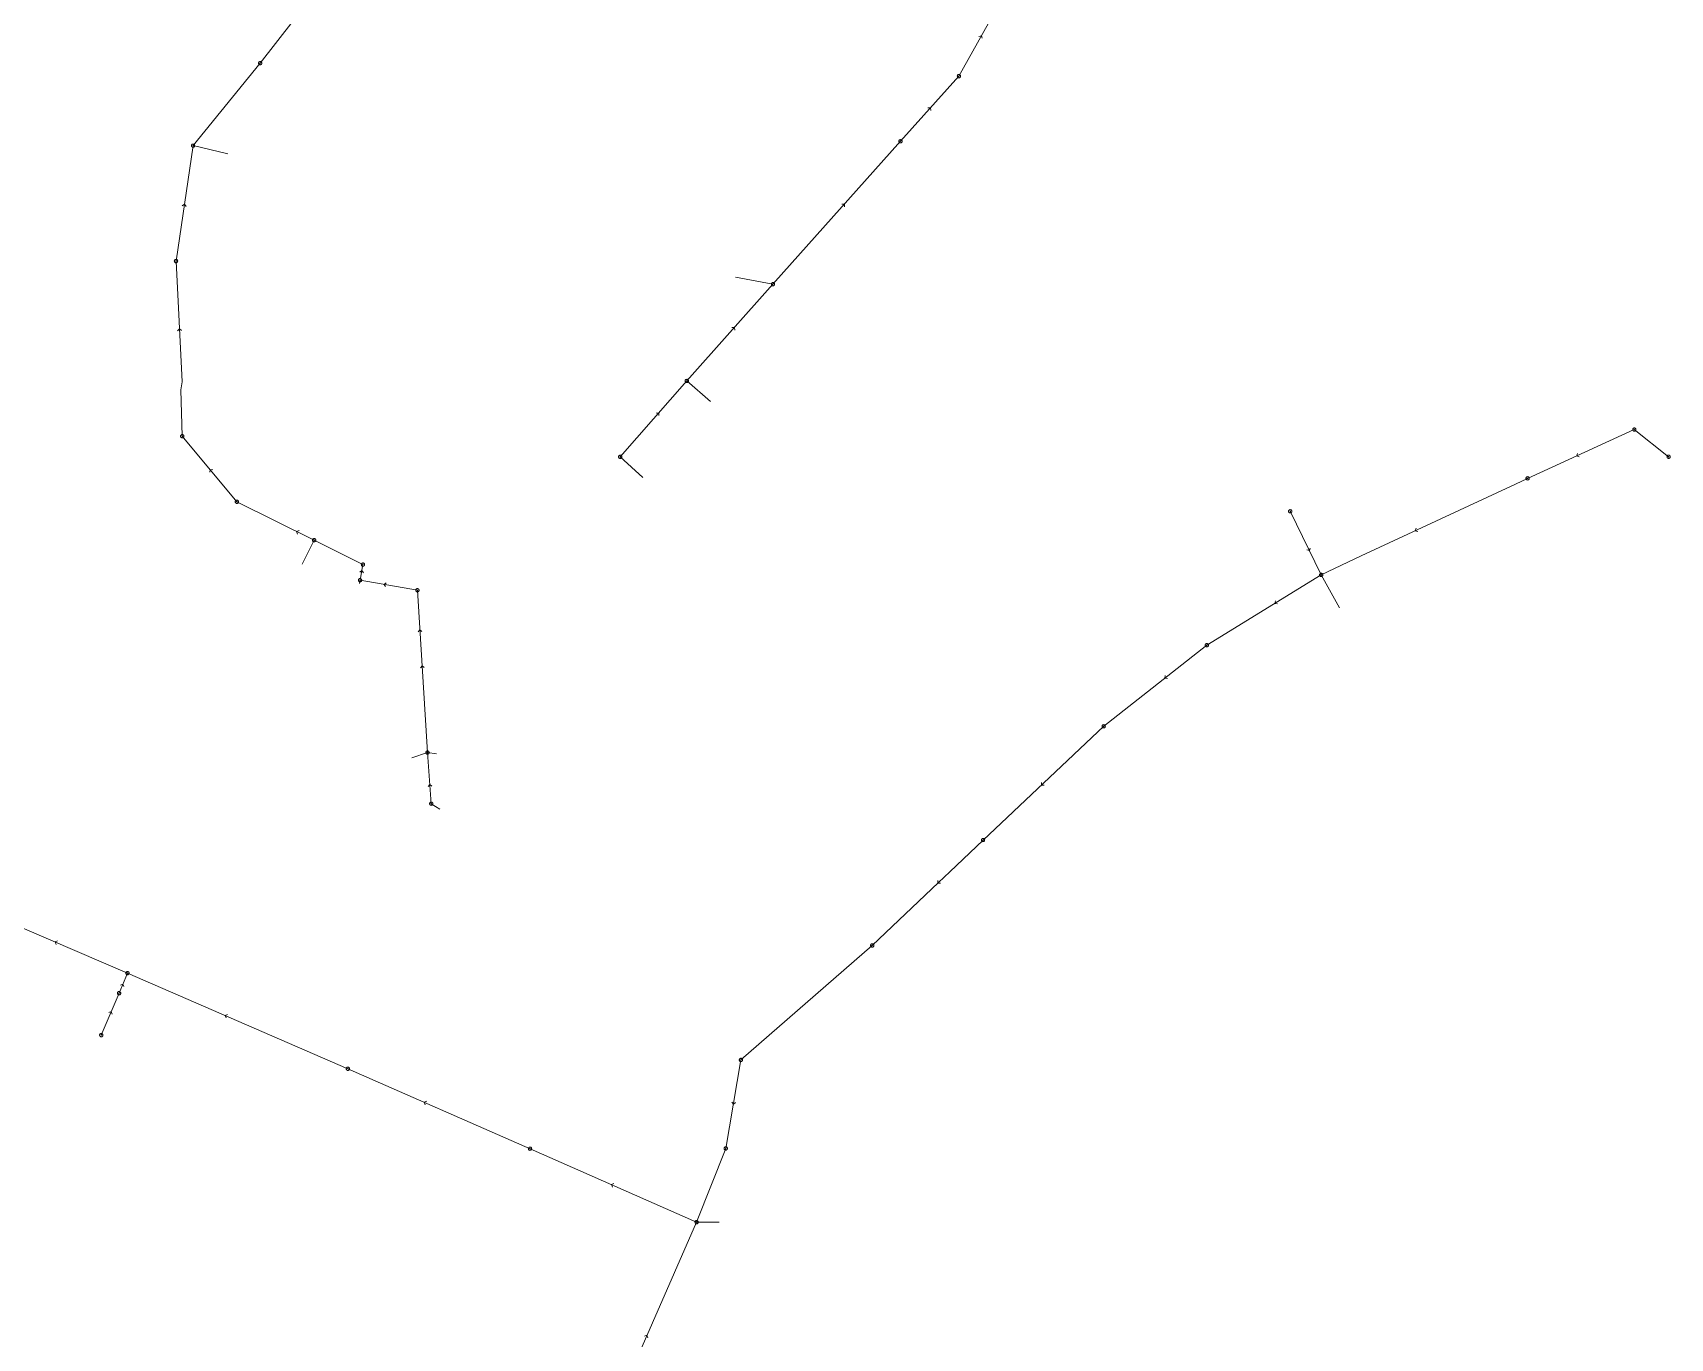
# Model space of a CAD drawing. Header units: metres. Extents: x 25504150 to 25508618, y 6694193 to 6702753.
# Drawn here: x 25505818.5 to 25506277.1, y 6695691.1 to 6696056.6 of the extents above; entities that cross this region are included whole.
import ezdxf

# ---------------------------------------------------------------- set-up
doc = ezdxf.new("R2010")
doc.units = ezdxf.units.M
for name, pattern in [('Sewer_node', [0]), ('Viemariputket', [0]), ('Viemarivarusteet', [0])]:
    doc.linetypes.add(name, pattern=pattern)
for name, color, linetype, lineweight in [('Sewer_node', 7, 'Sewer_node', 0), ('Viemariputket', 7, 'Viemariputket', 0), ('Viemarivarusteet', 7, 'Viemarivarusteet', 0)]:
    doc.layers.add(name, color=color, linetype=linetype, lineweight=lineweight)

msp = doc.modelspace()

# ---------------------------------------------------------------- linework, layer by layer
at = {"layer": 'Sewer_node', "color": 46, "linetype": 'Continuous', "true_color": 0x7f5f00, "flags": 128}
for points in [[(25506084.41, 6696055.05), (25506084.18, 6696055.77), (25506083.47, 6696055.55)], [(25506069.99, 6696034.85), (25506069.92, 6696035.6), (25506069.19, 6696035.55)], [(25505861.45, 6696007.98), (25505860.99, 6696008.57), (25505860.4, 6696008.12)], [(25506045.87, 6696007.89), (25506045.81, 6696008.63), (25506045.07, 6696008.58)], [(25505860.16, 6695973.21), (25505859.59, 6695973.7), (25505859.1, 6695973.14)], [(25506015.08, 6695973.36), (25506015.02, 6695974.11), (25506014.28, 6695974.05)], [(25505993.88, 6695949.4), (25505993.81, 6695950.15), (25505993.07, 6695950.09)], [(25506251.12, 6695938.84), (25506250.86, 6695938.13), (25506251.56, 6695937.87)], [(25505868.93, 6695934.25), (25505868.19, 6695934.29), (25505868.13, 6695933.55)], [(25506205.92, 6695917.9), (25506205.67, 6695917.19), (25506206.36, 6695916.94)], [(25505893.12, 6695917.21), (25505892.41, 6695916.96), (25505892.65, 6695916.26)], [(25506175.3, 6695911.84), (25506176.01, 6695911.6), (25506176.25, 6695912.3)], [(25505911.11, 6695905.41), (25505910.68, 6695906.02), (25505910.07, 6695905.59)], [(25505917.51, 6695902.6), (25505916.9, 6695902.15), (25505917.34, 6695901.55)], [(25506166.52, 6695897.58), (25506166.36, 6695896.85), (25506167.08, 6695896.68)], [(25505927.5, 6695888.95), (25505926.93, 6695889.43), (25505926.44, 6695888.87)], [(25505928.13, 6695878.87), (25505927.55, 6695879.35), (25505927.07, 6695878.79)], [(25506135.62, 6695876.65), (25506135.54, 6695875.9), (25506136.28, 6695875.82)], [(25505930.31, 6695845.7), (25505929.73, 6695846.17), (25505929.25, 6695845.61)], [(25506100.98, 6695846.73), (25506100.96, 6695845.98), (25506101.71, 6695845.96)], [(25506072, 6695819.29), (25506071.99, 6695818.54), (25506072.73, 6695818.52)], [(25505825.46, 6695802.33), (25505824.77, 6695802.04), (25505825.06, 6695801.35)], [(25505844.07, 6695789.58), (25505843.77, 6695790.27), (25505843.09, 6695789.99)], [(25505840.8, 6695781.85), (25505840.51, 6695782.54), (25505839.82, 6695782.26)], [(25505873.1, 6695781.73), (25505872.41, 6695781.44), (25505872.69, 6695780.76)], [(25505928.84, 6695757.44), (25505928.15, 6695757.15), (25505928.43, 6695756.46)], [(25506014.26, 6695757.23), (25506014.71, 6695756.63), (25506015.31, 6695757.05)], [(25505981.24, 6695734.4), (25505980.55, 6695734.11), (25505980.83, 6695733.42)], [(25505990.8, 6695691.22), (25505990.51, 6695691.91), (25505989.83, 6695691.64)]]:
    msp.add_lwpolyline(points, dxfattribs=at)
for points, elevation in [([(25505882.66, 6696048.09), (25505882.65, 6696048.16), (25505882.64, 6696048.23), (25505882.61, 6696048.3), (25505882.57, 6696048.36), (25505882.53, 6696048.42), (25505882.47, 6696048.46), (25505882.41, 6696048.5), (25505882.34, 6696048.53), (25505882.27, 6696048.54), (25505882.2, 6696048.55), (25505882.13, 6696048.54), (25505882.06, 6696048.53), (25505881.99, 6696048.5), (25505881.93, 6696048.46), (25505881.87, 6696048.42), (25505881.83, 6696048.36), (25505881.79, 6696048.3), (25505881.76, 6696048.23), (25505881.75, 6696048.16), (25505881.74, 6696048.09), (25505881.75, 6696048.02), (25505881.76, 6696047.95), (25505881.79, 6696047.88), (25505881.83, 6696047.82), (25505881.87, 6696047.76), (25505881.93, 6696047.72), (25505881.99, 6696047.68), (25505882.06, 6696047.65), (25505882.13, 6696047.64), (25505882.2, 6696047.63), (25505882.27, 6696047.64), (25505882.34, 6696047.65), (25505882.41, 6696047.68), (25505882.47, 6696047.72), (25505882.53, 6696047.76), (25505882.57, 6696047.82), (25505882.61, 6696047.88), (25505882.64, 6696047.95), (25505882.65, 6696048.02)], 51.79), ([(25506078.34, 6696044.47), (25506078.33, 6696044.54), (25506078.32, 6696044.61), (25506078.29, 6696044.68), (25506078.25, 6696044.74), (25506078.21, 6696044.8), (25506078.15, 6696044.84), (25506078.09, 6696044.88), (25506078.02, 6696044.91), (25506077.95, 6696044.92), (25506077.88, 6696044.93), (25506077.81, 6696044.92), (25506077.74, 6696044.91), (25506077.67, 6696044.88), (25506077.61, 6696044.84), (25506077.55, 6696044.8), (25506077.51, 6696044.74), (25506077.47, 6696044.68), (25506077.44, 6696044.61), (25506077.43, 6696044.54), (25506077.42, 6696044.47), (25506077.43, 6696044.4), (25506077.44, 6696044.33), (25506077.47, 6696044.26), (25506077.51, 6696044.2), (25506077.55, 6696044.14), (25506077.61, 6696044.1), (25506077.67, 6696044.06), (25506077.74, 6696044.03), (25506077.81, 6696044.02), (25506077.88, 6696044.01), (25506077.95, 6696044.02), (25506078.02, 6696044.03), (25506078.09, 6696044.06), (25506078.15, 6696044.1), (25506078.21, 6696044.14), (25506078.25, 6696044.2), (25506078.29, 6696044.26), (25506078.32, 6696044.33), (25506078.33, 6696044.4)], 54.17), ([(25505863.87, 6696025), (25505863.86, 6696025.07), (25505863.85, 6696025.14), (25505863.82, 6696025.21), (25505863.78, 6696025.27), (25505863.74, 6696025.33), (25505863.68, 6696025.37), (25505863.62, 6696025.41), (25505863.55, 6696025.44), (25505863.48, 6696025.45), (25505863.41, 6696025.46), (25505863.34, 6696025.45), (25505863.27, 6696025.44), (25505863.2, 6696025.41), (25505863.14, 6696025.37), (25505863.08, 6696025.33), (25505863.04, 6696025.27), (25505863, 6696025.21), (25505862.97, 6696025.14), (25505862.96, 6696025.07), (25505862.95, 6696025), (25505862.96, 6696024.93), (25505862.97, 6696024.86), (25505863, 6696024.79), (25505863.04, 6696024.73), (25505863.08, 6696024.67), (25505863.14, 6696024.63), (25505863.2, 6696024.59), (25505863.27, 6696024.56), (25505863.34, 6696024.55), (25505863.41, 6696024.54), (25505863.48, 6696024.55), (25505863.55, 6696024.56), (25505863.62, 6696024.59), (25505863.68, 6696024.63), (25505863.74, 6696024.67), (25505863.78, 6696024.73), (25505863.82, 6696024.79), (25505863.85, 6696024.86), (25505863.86, 6696024.93)], 53.44), ([(25506061.97, 6696026.22), (25506061.96, 6696026.29), (25506061.95, 6696026.36), (25506061.92, 6696026.43), (25506061.88, 6696026.49), (25506061.84, 6696026.55), (25506061.78, 6696026.59), (25506061.72, 6696026.63), (25506061.65, 6696026.66), (25506061.58, 6696026.67), (25506061.51, 6696026.68), (25506061.44, 6696026.67), (25506061.37, 6696026.66), (25506061.3, 6696026.63), (25506061.24, 6696026.59), (25506061.18, 6696026.55), (25506061.14, 6696026.49), (25506061.1, 6696026.43), (25506061.07, 6696026.36), (25506061.06, 6696026.29), (25506061.05, 6696026.22), (25506061.06, 6696026.15), (25506061.07, 6696026.08), (25506061.1, 6696026.01), (25506061.14, 6696025.95), (25506061.18, 6696025.89), (25506061.24, 6696025.85), (25506061.3, 6696025.81), (25506061.37, 6696025.78), (25506061.44, 6696025.77), (25506061.51, 6696025.76), (25506061.58, 6696025.77), (25506061.65, 6696025.78), (25506061.72, 6696025.81), (25506061.78, 6696025.85), (25506061.84, 6696025.89), (25506061.88, 6696025.95), (25506061.92, 6696026.01), (25506061.95, 6696026.08), (25506061.96, 6696026.15)], 55.78), ([(25505859.11, 6695992.66), (25505859.1, 6695992.73), (25505859.09, 6695992.81), (25505859.06, 6695992.87), (25505859.02, 6695992.94), (25505858.97, 6695992.99), (25505858.92, 6695993.04), (25505858.85, 6695993.08), (25505858.79, 6695993.11), (25505858.71, 6695993.12), (25505858.64, 6695993.13), (25505858.57, 6695993.12), (25505858.49, 6695993.11), (25505858.43, 6695993.08), (25505858.36, 6695993.04), (25505858.31, 6695992.99), (25505858.26, 6695992.94), (25505858.22, 6695992.87), (25505858.19, 6695992.81), (25505858.18, 6695992.73), (25505858.17, 6695992.66), (25505858.18, 6695992.59), (25505858.19, 6695992.51), (25505858.22, 6695992.45), (25505858.26, 6695992.38), (25505858.31, 6695992.33), (25505858.36, 6695992.28), (25505858.43, 6695992.24), (25505858.49, 6695992.21), (25505858.57, 6695992.2), (25505858.64, 6695992.19), (25505858.71, 6695992.2), (25505858.79, 6695992.21), (25505858.85, 6695992.24), (25505858.92, 6695992.28), (25505858.97, 6695992.33), (25505859.02, 6695992.38), (25505859.06, 6695992.45), (25505859.09, 6695992.51), (25505859.1, 6695992.59)], 53.3), ([(25506026.27, 6695986.23), (25506026.26, 6695986.3), (25506026.25, 6695986.37), (25506026.22, 6695986.44), (25506026.18, 6695986.5), (25506026.14, 6695986.56), (25506026.08, 6695986.6), (25506026.02, 6695986.64), (25506025.95, 6695986.67), (25506025.88, 6695986.68), (25506025.81, 6695986.69), (25506025.74, 6695986.68), (25506025.67, 6695986.67), (25506025.6, 6695986.64), (25506025.54, 6695986.6), (25506025.48, 6695986.56), (25506025.44, 6695986.5), (25506025.4, 6695986.44), (25506025.37, 6695986.37), (25506025.36, 6695986.3), (25506025.35, 6695986.23), (25506025.36, 6695986.16), (25506025.37, 6695986.09), (25506025.4, 6695986.02), (25506025.44, 6695985.96), (25506025.48, 6695985.9), (25506025.54, 6695985.86), (25506025.6, 6695985.82), (25506025.67, 6695985.79), (25506025.74, 6695985.78), (25506025.81, 6695985.77), (25506025.88, 6695985.78), (25506025.95, 6695985.79), (25506026.02, 6695985.82), (25506026.08, 6695985.86), (25506026.14, 6695985.9), (25506026.18, 6695985.96), (25506026.22, 6695986.02), (25506026.25, 6695986.09), (25506026.26, 6695986.16)], 55.91), ([(25506002.14, 6695959.11), (25506002.13, 6695959.18), (25506002.12, 6695959.26), (25506002.09, 6695959.32), (25506002.05, 6695959.39), (25506002, 6695959.44), (25506001.95, 6695959.49), (25506001.88, 6695959.53), (25506001.82, 6695959.56), (25506001.74, 6695959.57), (25506001.67, 6695959.58), (25506001.6, 6695959.57), (25506001.52, 6695959.56), (25506001.46, 6695959.53), (25506001.39, 6695959.49), (25506001.34, 6695959.44), (25506001.29, 6695959.39), (25506001.25, 6695959.32), (25506001.22, 6695959.26), (25506001.21, 6695959.18), (25506001.2, 6695959.11), (25506001.21, 6695959.04), (25506001.22, 6695958.96), (25506001.25, 6695958.9), (25506001.29, 6695958.83), (25506001.34, 6695958.78), (25506001.39, 6695958.73), (25506001.46, 6695958.69), (25506001.52, 6695958.66), (25506001.6, 6695958.65), (25506001.67, 6695958.64), (25506001.74, 6695958.65), (25506001.82, 6695958.66), (25506001.88, 6695958.69), (25506001.95, 6695958.73), (25506002, 6695958.78), (25506002.05, 6695958.83), (25506002.09, 6695958.9), (25506002.12, 6695958.96), (25506002.13, 6695959.04)], 56.29), ([(25506267.46, 6695945.5), (25506267.45, 6695945.57), (25506267.44, 6695945.64), (25506267.41, 6695945.71), (25506267.37, 6695945.77), (25506267.33, 6695945.83), (25506267.27, 6695945.87), (25506267.21, 6695945.91), (25506267.14, 6695945.94), (25506267.07, 6695945.95), (25506267, 6695945.96), (25506266.93, 6695945.95), (25506266.86, 6695945.94), (25506266.79, 6695945.91), (25506266.73, 6695945.87), (25506266.67, 6695945.83), (25506266.63, 6695945.77), (25506266.59, 6695945.71), (25506266.56, 6695945.64), (25506266.55, 6695945.57), (25506266.54, 6695945.5), (25506266.55, 6695945.43), (25506266.56, 6695945.36), (25506266.59, 6695945.29), (25506266.63, 6695945.23), (25506266.67, 6695945.17), (25506266.73, 6695945.13), (25506266.79, 6695945.09), (25506266.86, 6695945.06), (25506266.93, 6695945.05), (25506267, 6695945.04), (25506267.07, 6695945.05), (25506267.14, 6695945.06), (25506267.21, 6695945.09), (25506267.27, 6695945.13), (25506267.33, 6695945.17), (25506267.37, 6695945.23), (25506267.41, 6695945.29), (25506267.44, 6695945.36), (25506267.45, 6695945.43)], 100), ([(25505860.84, 6695943.65), (25505860.83, 6695943.72), (25505860.82, 6695943.79), (25505860.79, 6695943.86), (25505860.75, 6695943.92), (25505860.71, 6695943.98), (25505860.65, 6695944.02), (25505860.59, 6695944.06), (25505860.52, 6695944.09), (25505860.45, 6695944.1), (25505860.38, 6695944.11), (25505860.31, 6695944.1), (25505860.24, 6695944.09), (25505860.17, 6695944.06), (25505860.11, 6695944.02), (25505860.05, 6695943.98), (25505860.01, 6695943.92), (25505859.97, 6695943.86), (25505859.94, 6695943.79), (25505859.93, 6695943.72), (25505859.92, 6695943.65), (25505859.93, 6695943.58), (25505859.94, 6695943.51), (25505859.97, 6695943.44), (25505860.01, 6695943.38), (25505860.05, 6695943.32), (25505860.11, 6695943.28), (25505860.17, 6695943.24), (25505860.24, 6695943.21), (25505860.31, 6695943.2), (25505860.38, 6695943.19), (25505860.45, 6695943.2), (25505860.52, 6695943.21), (25505860.59, 6695943.24), (25505860.65, 6695943.28), (25505860.71, 6695943.32), (25505860.75, 6695943.38), (25505860.79, 6695943.44), (25505860.82, 6695943.51), (25505860.83, 6695943.58)], 54.13), ([(25505983.49, 6695937.87), (25505983.48, 6695937.94), (25505983.47, 6695938.01), (25505983.44, 6695938.08), (25505983.4, 6695938.14), (25505983.36, 6695938.2), (25505983.3, 6695938.24), (25505983.24, 6695938.28), (25505983.17, 6695938.31), (25505983.1, 6695938.32), (25505983.03, 6695938.33), (25505982.96, 6695938.32), (25505982.89, 6695938.31), (25505982.82, 6695938.28), (25505982.76, 6695938.24), (25505982.7, 6695938.2), (25505982.66, 6695938.14), (25505982.62, 6695938.08), (25505982.59, 6695938.01), (25505982.58, 6695937.94), (25505982.57, 6695937.87), (25505982.58, 6695937.8), (25505982.59, 6695937.73), (25505982.62, 6695937.66), (25505982.66, 6695937.6), (25505982.7, 6695937.54), (25505982.76, 6695937.5), (25505982.82, 6695937.46), (25505982.89, 6695937.43), (25505982.96, 6695937.42), (25505983.03, 6695937.41), (25505983.1, 6695937.42), (25505983.17, 6695937.43), (25505983.24, 6695937.46), (25505983.3, 6695937.5), (25505983.36, 6695937.54), (25505983.4, 6695937.6), (25505983.44, 6695937.66), (25505983.47, 6695937.73), (25505983.48, 6695937.8)], 56.71), ([(25506277.06, 6695937.9), (25506277.05, 6695937.97), (25506277.04, 6695938.04), (25506277.01, 6695938.11), (25506276.97, 6695938.17), (25506276.93, 6695938.23), (25506276.87, 6695938.27), (25506276.81, 6695938.31), (25506276.74, 6695938.34), (25506276.67, 6695938.35), (25506276.6, 6695938.36), (25506276.53, 6695938.35), (25506276.46, 6695938.34), (25506276.39, 6695938.31), (25506276.33, 6695938.27), (25506276.27, 6695938.23), (25506276.23, 6695938.17), (25506276.19, 6695938.11), (25506276.16, 6695938.04), (25506276.15, 6695937.97), (25506276.14, 6695937.9), (25506276.15, 6695937.83), (25506276.16, 6695937.76), (25506276.19, 6695937.69), (25506276.23, 6695937.63), (25506276.27, 6695937.57), (25506276.33, 6695937.53), (25506276.39, 6695937.49), (25506276.46, 6695937.46), (25506276.53, 6695937.45), (25506276.6, 6695937.44), (25506276.67, 6695937.45), (25506276.74, 6695937.46), (25506276.81, 6695937.49), (25506276.87, 6695937.53), (25506276.93, 6695937.57), (25506276.97, 6695937.63), (25506277.01, 6695937.69), (25506277.04, 6695937.76), (25506277.05, 6695937.83)], 100), ([(25506237.59, 6695931.85), (25506237.58, 6695931.92), (25506237.57, 6695932), (25506237.54, 6695932.06), (25506237.5, 6695932.13), (25506237.45, 6695932.18), (25506237.4, 6695932.23), (25506237.33, 6695932.27), (25506237.27, 6695932.3), (25506237.19, 6695932.31), (25506237.12, 6695932.32), (25506237.05, 6695932.31), (25506236.97, 6695932.3), (25506236.91, 6695932.27), (25506236.84, 6695932.23), (25506236.79, 6695932.18), (25506236.74, 6695932.13), (25506236.7, 6695932.06), (25506236.67, 6695932), (25506236.66, 6695931.92), (25506236.65, 6695931.85), (25506236.66, 6695931.78), (25506236.67, 6695931.7), (25506236.7, 6695931.64), (25506236.74, 6695931.57), (25506236.79, 6695931.52), (25506236.84, 6695931.47), (25506236.91, 6695931.43), (25506236.97, 6695931.4), (25506237.05, 6695931.39), (25506237.12, 6695931.38), (25506237.19, 6695931.39), (25506237.27, 6695931.4), (25506237.33, 6695931.43), (25506237.4, 6695931.47), (25506237.45, 6695931.52), (25506237.5, 6695931.57), (25506237.54, 6695931.64), (25506237.57, 6695931.7), (25506237.58, 6695931.78)], 100), ([(25505876.16, 6695925.29), (25505876.15, 6695925.36), (25505876.14, 6695925.44), (25505876.11, 6695925.5), (25505876.07, 6695925.57), (25505876.02, 6695925.62), (25505875.97, 6695925.67), (25505875.9, 6695925.71), (25505875.84, 6695925.74), (25505875.76, 6695925.75), (25505875.69, 6695925.76), (25505875.62, 6695925.75), (25505875.54, 6695925.74), (25505875.48, 6695925.71), (25505875.41, 6695925.67), (25505875.36, 6695925.62), (25505875.31, 6695925.57), (25505875.27, 6695925.5), (25505875.24, 6695925.44), (25505875.23, 6695925.36), (25505875.22, 6695925.29), (25505875.23, 6695925.22), (25505875.24, 6695925.14), (25505875.27, 6695925.08), (25505875.31, 6695925.01), (25505875.36, 6695924.96), (25505875.41, 6695924.91), (25505875.48, 6695924.87), (25505875.54, 6695924.84), (25505875.62, 6695924.83), (25505875.69, 6695924.82), (25505875.76, 6695924.83), (25505875.84, 6695924.84), (25505875.9, 6695924.87), (25505875.97, 6695924.91), (25505876.02, 6695924.96), (25505876.07, 6695925.01), (25505876.11, 6695925.08), (25505876.14, 6695925.14), (25505876.15, 6695925.22)], 54.43), ([(25506171.1, 6695922.62), (25506171.09, 6695922.69), (25506171.08, 6695922.76), (25506171.05, 6695922.83), (25506171.01, 6695922.89), (25506170.97, 6695922.95), (25506170.91, 6695922.99), (25506170.85, 6695923.03), (25506170.78, 6695923.06), (25506170.71, 6695923.07), (25506170.64, 6695923.08), (25506170.57, 6695923.07), (25506170.5, 6695923.06), (25506170.43, 6695923.03), (25506170.37, 6695922.99), (25506170.31, 6695922.95), (25506170.27, 6695922.89), (25506170.23, 6695922.83), (25506170.2, 6695922.76), (25506170.19, 6695922.69), (25506170.18, 6695922.62), (25506170.19, 6695922.55), (25506170.2, 6695922.48), (25506170.23, 6695922.41), (25506170.27, 6695922.35), (25506170.31, 6695922.29), (25506170.37, 6695922.25), (25506170.43, 6695922.21), (25506170.5, 6695922.18), (25506170.57, 6695922.17), (25506170.64, 6695922.16), (25506170.71, 6695922.17), (25506170.78, 6695922.18), (25506170.85, 6695922.21), (25506170.91, 6695922.25), (25506170.97, 6695922.29), (25506171.01, 6695922.35), (25506171.05, 6695922.41), (25506171.08, 6695922.48), (25506171.09, 6695922.55)], 100), ([(25505897.77, 6695914.54), (25505897.76, 6695914.61), (25505897.75, 6695914.68), (25505897.72, 6695914.75), (25505897.68, 6695914.81), (25505897.64, 6695914.87), (25505897.58, 6695914.91), (25505897.52, 6695914.95), (25505897.45, 6695914.98), (25505897.38, 6695914.99), (25505897.31, 6695915), (25505897.24, 6695914.99), (25505897.17, 6695914.98), (25505897.1, 6695914.95), (25505897.04, 6695914.91), (25505896.98, 6695914.87), (25505896.94, 6695914.81), (25505896.9, 6695914.75), (25505896.87, 6695914.68), (25505896.86, 6695914.61), (25505896.85, 6695914.54), (25505896.86, 6695914.47), (25505896.87, 6695914.4), (25505896.9, 6695914.33), (25505896.94, 6695914.27), (25505896.98, 6695914.21), (25505897.04, 6695914.17), (25505897.1, 6695914.13), (25505897.17, 6695914.1), (25505897.24, 6695914.09), (25505897.31, 6695914.08), (25505897.38, 6695914.09), (25505897.45, 6695914.1), (25505897.52, 6695914.13), (25505897.58, 6695914.17), (25505897.64, 6695914.21), (25505897.68, 6695914.27), (25505897.72, 6695914.33), (25505897.75, 6695914.4), (25505897.76, 6695914.47)], 54.88), ([(25505911.45, 6695907.7), (25505911.44, 6695907.77), (25505911.43, 6695907.84), (25505911.4, 6695907.91), (25505911.36, 6695907.97), (25505911.32, 6695908.03), (25505911.26, 6695908.07), (25505911.2, 6695908.11), (25505911.13, 6695908.14), (25505911.06, 6695908.15), (25505910.99, 6695908.16), (25505910.92, 6695908.15), (25505910.85, 6695908.14), (25505910.78, 6695908.11), (25505910.72, 6695908.07), (25505910.66, 6695908.03), (25505910.62, 6695907.97), (25505910.58, 6695907.91), (25505910.55, 6695907.84), (25505910.54, 6695907.77), (25505910.53, 6695907.7), (25505910.54, 6695907.63), (25505910.55, 6695907.56), (25505910.58, 6695907.49), (25505910.62, 6695907.43), (25505910.66, 6695907.37), (25505910.72, 6695907.33), (25505910.78, 6695907.29), (25505910.85, 6695907.26), (25505910.92, 6695907.25), (25505910.99, 6695907.24), (25505911.06, 6695907.25), (25505911.13, 6695907.26), (25505911.2, 6695907.29), (25505911.26, 6695907.33), (25505911.32, 6695907.37), (25505911.36, 6695907.43), (25505911.4, 6695907.49), (25505911.43, 6695907.56), (25505911.44, 6695907.63)], 55.06), ([(25506179.78, 6695904.81), (25506179.77, 6695904.88), (25506179.76, 6695904.95), (25506179.73, 6695905.02), (25506179.69, 6695905.08), (25506179.65, 6695905.14), (25506179.59, 6695905.18), (25506179.53, 6695905.22), (25506179.46, 6695905.25), (25506179.39, 6695905.26), (25506179.32, 6695905.27), (25506179.25, 6695905.26), (25506179.18, 6695905.25), (25506179.11, 6695905.22), (25506179.05, 6695905.18), (25506178.99, 6695905.14), (25506178.95, 6695905.08), (25506178.91, 6695905.02), (25506178.88, 6695904.95), (25506178.87, 6695904.88), (25506178.86, 6695904.81), (25506178.87, 6695904.74), (25506178.88, 6695904.67), (25506178.91, 6695904.6), (25506178.95, 6695904.54), (25506178.99, 6695904.48), (25506179.05, 6695904.44), (25506179.11, 6695904.4), (25506179.18, 6695904.37), (25506179.25, 6695904.36), (25506179.32, 6695904.35), (25506179.39, 6695904.36), (25506179.46, 6695904.37), (25506179.53, 6695904.4), (25506179.59, 6695904.44), (25506179.65, 6695904.48), (25506179.69, 6695904.54), (25506179.73, 6695904.6), (25506179.76, 6695904.67), (25506179.77, 6695904.74)], 100), ([(25505910.64, 6695903.33), (25505910.63, 6695903.4), (25505910.62, 6695903.47), (25505910.59, 6695903.54), (25505910.55, 6695903.6), (25505910.51, 6695903.66), (25505910.45, 6695903.7), (25505910.39, 6695903.74), (25505910.32, 6695903.77), (25505910.25, 6695903.78), (25505910.18, 6695903.79), (25505910.11, 6695903.78), (25505910.04, 6695903.77), (25505909.97, 6695903.74), (25505909.91, 6695903.7), (25505909.85, 6695903.66), (25505909.81, 6695903.6), (25505909.77, 6695903.54), (25505909.74, 6695903.47), (25505909.73, 6695903.4), (25505909.72, 6695903.33), (25505909.73, 6695903.26), (25505909.74, 6695903.19), (25505909.77, 6695903.12), (25505909.81, 6695903.06), (25505909.85, 6695903), (25505909.91, 6695902.96), (25505909.97, 6695902.92), (25505910.04, 6695902.89), (25505910.11, 6695902.88), (25505910.18, 6695902.87), (25505910.25, 6695902.88), (25505910.32, 6695902.89), (25505910.39, 6695902.92), (25505910.45, 6695902.96), (25505910.51, 6695903), (25505910.55, 6695903.06), (25505910.59, 6695903.12), (25505910.62, 6695903.19), (25505910.63, 6695903.26)], 55.06), ([(25505926.7, 6695900.51), (25505926.69, 6695900.58), (25505926.68, 6695900.65), (25505926.65, 6695900.72), (25505926.61, 6695900.78), (25505926.57, 6695900.84), (25505926.51, 6695900.88), (25505926.45, 6695900.92), (25505926.38, 6695900.95), (25505926.31, 6695900.96), (25505926.24, 6695900.97), (25505926.17, 6695900.96), (25505926.1, 6695900.95), (25505926.03, 6695900.92), (25505925.97, 6695900.88), (25505925.91, 6695900.84), (25505925.87, 6695900.78), (25505925.83, 6695900.72), (25505925.8, 6695900.65), (25505925.79, 6695900.58), (25505925.78, 6695900.51), (25505925.79, 6695900.44), (25505925.8, 6695900.37), (25505925.83, 6695900.3), (25505925.87, 6695900.24), (25505925.91, 6695900.18), (25505925.97, 6695900.14), (25505926.03, 6695900.1), (25505926.1, 6695900.07), (25505926.17, 6695900.06), (25505926.24, 6695900.05), (25505926.31, 6695900.06), (25505926.38, 6695900.07), (25505926.45, 6695900.1), (25505926.51, 6695900.14), (25505926.57, 6695900.18), (25505926.61, 6695900.24), (25505926.65, 6695900.3), (25505926.68, 6695900.37), (25505926.69, 6695900.44)], 56.48), ([(25506147.77, 6695885.15), (25506147.76, 6695885.22), (25506147.75, 6695885.29), (25506147.72, 6695885.36), (25506147.68, 6695885.42), (25506147.64, 6695885.48), (25506147.58, 6695885.52), (25506147.52, 6695885.56), (25506147.45, 6695885.59), (25506147.38, 6695885.6), (25506147.31, 6695885.61), (25506147.24, 6695885.6), (25506147.17, 6695885.59), (25506147.1, 6695885.56), (25506147.04, 6695885.52), (25506146.98, 6695885.48), (25506146.94, 6695885.42), (25506146.9, 6695885.36), (25506146.87, 6695885.29), (25506146.86, 6695885.22), (25506146.85, 6695885.15), (25506146.86, 6695885.08), (25506146.87, 6695885.01), (25506146.9, 6695884.94), (25506146.94, 6695884.88), (25506146.98, 6695884.82), (25506147.04, 6695884.78), (25506147.1, 6695884.74), (25506147.17, 6695884.71), (25506147.24, 6695884.7), (25506147.31, 6695884.69), (25506147.38, 6695884.7), (25506147.45, 6695884.71), (25506147.52, 6695884.74), (25506147.58, 6695884.78), (25506147.64, 6695884.82), (25506147.68, 6695884.88), (25506147.72, 6695884.94), (25506147.75, 6695885.01), (25506147.76, 6695885.08)], 47.14), ([(25506118.88, 6695862.43), (25506118.87, 6695862.5), (25506118.86, 6695862.57), (25506118.83, 6695862.64), (25506118.79, 6695862.7), (25506118.75, 6695862.76), (25506118.69, 6695862.8), (25506118.63, 6695862.84), (25506118.56, 6695862.87), (25506118.49, 6695862.88), (25506118.42, 6695862.89), (25506118.35, 6695862.88), (25506118.28, 6695862.87), (25506118.21, 6695862.84), (25506118.15, 6695862.8), (25506118.09, 6695862.76), (25506118.05, 6695862.7), (25506118.01, 6695862.64), (25506117.98, 6695862.57), (25506117.97, 6695862.5), (25506117.96, 6695862.43), (25506117.97, 6695862.36), (25506117.98, 6695862.29), (25506118.01, 6695862.22), (25506118.05, 6695862.16), (25506118.09, 6695862.1), (25506118.15, 6695862.06), (25506118.21, 6695862.02), (25506118.28, 6695861.99), (25506118.35, 6695861.98), (25506118.42, 6695861.97), (25506118.49, 6695861.98), (25506118.56, 6695861.99), (25506118.63, 6695862.02), (25506118.69, 6695862.06), (25506118.75, 6695862.1), (25506118.79, 6695862.16), (25506118.83, 6695862.22), (25506118.86, 6695862.29), (25506118.87, 6695862.36)], 46.72), ([(25505929.52, 6695855.07), (25505929.51, 6695855.14), (25505929.5, 6695855.21), (25505929.47, 6695855.28), (25505929.43, 6695855.34), (25505929.39, 6695855.4), (25505929.33, 6695855.44), (25505929.27, 6695855.48), (25505929.2, 6695855.51), (25505929.13, 6695855.52), (25505929.06, 6695855.53), (25505928.99, 6695855.52), (25505928.92, 6695855.51), (25505928.85, 6695855.48), (25505928.79, 6695855.44), (25505928.73, 6695855.4), (25505928.69, 6695855.34), (25505928.65, 6695855.28), (25505928.62, 6695855.21), (25505928.61, 6695855.14), (25505928.6, 6695855.07), (25505928.61, 6695855), (25505928.62, 6695854.93), (25505928.65, 6695854.86), (25505928.69, 6695854.8), (25505928.73, 6695854.74), (25505928.79, 6695854.7), (25505928.85, 6695854.66), (25505928.92, 6695854.63), (25505928.99, 6695854.62), (25505929.06, 6695854.61), (25505929.13, 6695854.62), (25505929.2, 6695854.63), (25505929.27, 6695854.66), (25505929.33, 6695854.7), (25505929.39, 6695854.74), (25505929.43, 6695854.8), (25505929.47, 6695854.86), (25505929.5, 6695854.93), (25505929.51, 6695855)], 54.71), ([(25505930.58, 6695840.75), (25505930.57, 6695840.82), (25505930.56, 6695840.89), (25505930.53, 6695840.96), (25505930.49, 6695841.02), (25505930.45, 6695841.08), (25505930.39, 6695841.12), (25505930.33, 6695841.16), (25505930.26, 6695841.19), (25505930.19, 6695841.2), (25505930.12, 6695841.21), (25505930.05, 6695841.2), (25505929.98, 6695841.19), (25505929.91, 6695841.16), (25505929.85, 6695841.12), (25505929.79, 6695841.08), (25505929.75, 6695841.02), (25505929.71, 6695840.96), (25505929.68, 6695840.89), (25505929.67, 6695840.82), (25505929.66, 6695840.75), (25505929.67, 6695840.68), (25505929.68, 6695840.61), (25505929.71, 6695840.54), (25505929.75, 6695840.48), (25505929.79, 6695840.42), (25505929.85, 6695840.38), (25505929.91, 6695840.34), (25505929.98, 6695840.31), (25505930.05, 6695840.3), (25505930.12, 6695840.29), (25505930.19, 6695840.3), (25505930.26, 6695840.31), (25505930.33, 6695840.34), (25505930.39, 6695840.38), (25505930.45, 6695840.42), (25505930.49, 6695840.48), (25505930.53, 6695840.54), (25505930.56, 6695840.61), (25505930.57, 6695840.68)], 54.49), ([(25506085.09, 6695830.58), (25506085.08, 6695830.65), (25506085.07, 6695830.72), (25506085.04, 6695830.79), (25506085, 6695830.85), (25506084.96, 6695830.91), (25506084.9, 6695830.95), (25506084.84, 6695830.99), (25506084.77, 6695831.02), (25506084.7, 6695831.03), (25506084.63, 6695831.04), (25506084.56, 6695831.03), (25506084.49, 6695831.02), (25506084.42, 6695830.99), (25506084.36, 6695830.95), (25506084.3, 6695830.91), (25506084.26, 6695830.85), (25506084.22, 6695830.79), (25506084.19, 6695830.72), (25506084.18, 6695830.65), (25506084.17, 6695830.58), (25506084.18, 6695830.51), (25506084.19, 6695830.44), (25506084.22, 6695830.37), (25506084.26, 6695830.31), (25506084.3, 6695830.25), (25506084.36, 6695830.21), (25506084.42, 6695830.17), (25506084.49, 6695830.14), (25506084.56, 6695830.13), (25506084.63, 6695830.12), (25506084.7, 6695830.13), (25506084.77, 6695830.14), (25506084.84, 6695830.17), (25506084.9, 6695830.21), (25506084.96, 6695830.25), (25506085, 6695830.31), (25506085.04, 6695830.37), (25506085.07, 6695830.44), (25506085.08, 6695830.51)], 45.55), ([(25506054.08, 6695801.08), (25506054.07, 6695801.15), (25506054.06, 6695801.23), (25506054.03, 6695801.29), (25506053.99, 6695801.36), (25506053.94, 6695801.41), (25506053.89, 6695801.46), (25506053.82, 6695801.5), (25506053.76, 6695801.53), (25506053.68, 6695801.54), (25506053.61, 6695801.55), (25506053.54, 6695801.54), (25506053.46, 6695801.53), (25506053.4, 6695801.5), (25506053.33, 6695801.46), (25506053.28, 6695801.41), (25506053.23, 6695801.36), (25506053.19, 6695801.29), (25506053.16, 6695801.23), (25506053.15, 6695801.15), (25506053.14, 6695801.08), (25506053.15, 6695801.01), (25506053.16, 6695800.93), (25506053.19, 6695800.87), (25506053.23, 6695800.8), (25506053.28, 6695800.75), (25506053.33, 6695800.7), (25506053.4, 6695800.66), (25506053.46, 6695800.63), (25506053.54, 6695800.62), (25506053.61, 6695800.61), (25506053.68, 6695800.62), (25506053.76, 6695800.63), (25506053.82, 6695800.66), (25506053.89, 6695800.7), (25506053.94, 6695800.75), (25506053.99, 6695800.8), (25506054.03, 6695800.87), (25506054.06, 6695800.93), (25506054.07, 6695801.01)], 43.73), ([(25505845.51, 6695793.31), (25505845.5, 6695793.38), (25505845.49, 6695793.45), (25505845.46, 6695793.52), (25505845.42, 6695793.58), (25505845.38, 6695793.64), (25505845.32, 6695793.68), (25505845.26, 6695793.72), (25505845.19, 6695793.75), (25505845.12, 6695793.76), (25505845.05, 6695793.77), (25505844.98, 6695793.76), (25505844.91, 6695793.75), (25505844.84, 6695793.72), (25505844.78, 6695793.68), (25505844.72, 6695793.64), (25505844.68, 6695793.58), (25505844.64, 6695793.52), (25505844.61, 6695793.45), (25505844.6, 6695793.38), (25505844.59, 6695793.31), (25505844.6, 6695793.24), (25505844.61, 6695793.17), (25505844.64, 6695793.1), (25505844.68, 6695793.04), (25505844.72, 6695792.98), (25505844.78, 6695792.94), (25505844.84, 6695792.9), (25505844.91, 6695792.87), (25505844.98, 6695792.86), (25505845.05, 6695792.85), (25505845.12, 6695792.86), (25505845.19, 6695792.87), (25505845.26, 6695792.9), (25505845.32, 6695792.94), (25505845.38, 6695792.98), (25505845.42, 6695793.04), (25505845.46, 6695793.1), (25505845.49, 6695793.17), (25505845.5, 6695793.24)], 42.46), ([(25505843.16, 6695787.7), (25505843.15, 6695787.77), (25505843.14, 6695787.85), (25505843.11, 6695787.91), (25505843.07, 6695787.98), (25505843.02, 6695788.03), (25505842.97, 6695788.08), (25505842.9, 6695788.12), (25505842.84, 6695788.15), (25505842.76, 6695788.16), (25505842.69, 6695788.17), (25505842.62, 6695788.16), (25505842.54, 6695788.15), (25505842.48, 6695788.12), (25505842.41, 6695788.08), (25505842.36, 6695788.03), (25505842.31, 6695787.98), (25505842.27, 6695787.91), (25505842.24, 6695787.85), (25505842.23, 6695787.77), (25505842.22, 6695787.7), (25505842.23, 6695787.63), (25505842.24, 6695787.55), (25505842.27, 6695787.49), (25505842.31, 6695787.42), (25505842.36, 6695787.37), (25505842.41, 6695787.32), (25505842.48, 6695787.28), (25505842.54, 6695787.25), (25505842.62, 6695787.24), (25505842.69, 6695787.23), (25505842.76, 6695787.24), (25505842.84, 6695787.25), (25505842.9, 6695787.28), (25505842.97, 6695787.32), (25505843.02, 6695787.37), (25505843.07, 6695787.42), (25505843.11, 6695787.49), (25505843.14, 6695787.55), (25505843.15, 6695787.63)], 42.51), ([(25505838.17, 6695775.95), (25505838.16, 6695776.02), (25505838.15, 6695776.09), (25505838.12, 6695776.16), (25505838.08, 6695776.22), (25505838.04, 6695776.28), (25505837.98, 6695776.32), (25505837.92, 6695776.36), (25505837.85, 6695776.39), (25505837.78, 6695776.4), (25505837.71, 6695776.41), (25505837.64, 6695776.4), (25505837.57, 6695776.39), (25505837.5, 6695776.36), (25505837.44, 6695776.32), (25505837.38, 6695776.28), (25505837.34, 6695776.22), (25505837.3, 6695776.16), (25505837.27, 6695776.09), (25505837.26, 6695776.02), (25505837.25, 6695775.95), (25505837.26, 6695775.88), (25505837.27, 6695775.81), (25505837.3, 6695775.74), (25505837.34, 6695775.68), (25505837.38, 6695775.62), (25505837.44, 6695775.58), (25505837.5, 6695775.54), (25505837.57, 6695775.51), (25505837.64, 6695775.5), (25505837.71, 6695775.49), (25505837.78, 6695775.5), (25505837.85, 6695775.51), (25505837.92, 6695775.54), (25505837.98, 6695775.58), (25505838.04, 6695775.62), (25505838.08, 6695775.68), (25505838.12, 6695775.74), (25505838.15, 6695775.81), (25505838.16, 6695775.88)], 42.54), ([(25505907.23, 6695766.54), (25505907.22, 6695766.61), (25505907.21, 6695766.69), (25505907.18, 6695766.75), (25505907.14, 6695766.82), (25505907.09, 6695766.87), (25505907.04, 6695766.92), (25505906.97, 6695766.96), (25505906.91, 6695766.99), (25505906.83, 6695767), (25505906.76, 6695767.01), (25505906.69, 6695767), (25505906.61, 6695766.99), (25505906.55, 6695766.96), (25505906.48, 6695766.92), (25505906.43, 6695766.87), (25505906.38, 6695766.82), (25505906.34, 6695766.75), (25505906.31, 6695766.69), (25505906.3, 6695766.61), (25505906.29, 6695766.54), (25505906.3, 6695766.47), (25505906.31, 6695766.39), (25505906.34, 6695766.33), (25505906.38, 6695766.26), (25505906.43, 6695766.21), (25505906.48, 6695766.16), (25505906.55, 6695766.12), (25505906.61, 6695766.09), (25505906.69, 6695766.08), (25505906.76, 6695766.07), (25505906.83, 6695766.08), (25505906.91, 6695766.09), (25505906.97, 6695766.12), (25505907.04, 6695766.16), (25505907.09, 6695766.21), (25505907.14, 6695766.26), (25505907.18, 6695766.33), (25505907.21, 6695766.39), (25505907.22, 6695766.47)], 42.03), ([(25506017.29, 6695769.01), (25506017.28, 6695769.08), (25506017.27, 6695769.15), (25506017.24, 6695769.22), (25506017.2, 6695769.28), (25506017.16, 6695769.34), (25506017.1, 6695769.38), (25506017.04, 6695769.42), (25506016.97, 6695769.45), (25506016.9, 6695769.46), (25506016.83, 6695769.47), (25506016.76, 6695769.46), (25506016.69, 6695769.45), (25506016.62, 6695769.42), (25506016.56, 6695769.38), (25506016.5, 6695769.34), (25506016.46, 6695769.28), (25506016.42, 6695769.22), (25506016.39, 6695769.15), (25506016.38, 6695769.08), (25506016.37, 6695769.01), (25506016.38, 6695768.94), (25506016.39, 6695768.87), (25506016.42, 6695768.8), (25506016.46, 6695768.74), (25506016.5, 6695768.68), (25506016.56, 6695768.64), (25506016.62, 6695768.6), (25506016.69, 6695768.57), (25506016.76, 6695768.56), (25506016.83, 6695768.55), (25506016.9, 6695768.56), (25506016.97, 6695768.57), (25506017.04, 6695768.6), (25506017.1, 6695768.64), (25506017.16, 6695768.68), (25506017.2, 6695768.74), (25506017.24, 6695768.8), (25506017.27, 6695768.87), (25506017.28, 6695768.94)], 42.95), ([(25505958.24, 6695744.15), (25505958.23, 6695744.22), (25505958.22, 6695744.29), (25505958.19, 6695744.36), (25505958.15, 6695744.42), (25505958.11, 6695744.48), (25505958.05, 6695744.52), (25505957.99, 6695744.56), (25505957.92, 6695744.59), (25505957.85, 6695744.6), (25505957.78, 6695744.61), (25505957.71, 6695744.6), (25505957.64, 6695744.59), (25505957.57, 6695744.56), (25505957.51, 6695744.52), (25505957.45, 6695744.48), (25505957.41, 6695744.42), (25505957.37, 6695744.36), (25505957.34, 6695744.29), (25505957.33, 6695744.22), (25505957.32, 6695744.15), (25505957.33, 6695744.08), (25505957.34, 6695744.01), (25505957.37, 6695743.94), (25505957.41, 6695743.88), (25505957.45, 6695743.82), (25505957.51, 6695743.78), (25505957.57, 6695743.74), (25505957.64, 6695743.71), (25505957.71, 6695743.7), (25505957.78, 6695743.69), (25505957.85, 6695743.7), (25505957.92, 6695743.71), (25505957.99, 6695743.74), (25505958.05, 6695743.78), (25505958.11, 6695743.82), (25505958.15, 6695743.88), (25505958.19, 6695743.94), (25505958.22, 6695744.01), (25505958.23, 6695744.08)], 42.85), ([(25506013.05, 6695744.23), (25506013.04, 6695744.3), (25506013.03, 6695744.38), (25506013, 6695744.44), (25506012.96, 6695744.51), (25506012.91, 6695744.56), (25506012.86, 6695744.61), (25506012.79, 6695744.65), (25506012.73, 6695744.68), (25506012.65, 6695744.69), (25506012.58, 6695744.7), (25506012.51, 6695744.69), (25506012.43, 6695744.68), (25506012.37, 6695744.65), (25506012.3, 6695744.61), (25506012.25, 6695744.56), (25506012.2, 6695744.51), (25506012.16, 6695744.44), (25506012.13, 6695744.38), (25506012.12, 6695744.3), (25506012.11, 6695744.23), (25506012.12, 6695744.16), (25506012.13, 6695744.08), (25506012.16, 6695744.02), (25506012.2, 6695743.95), (25506012.25, 6695743.9), (25506012.3, 6695743.85), (25506012.37, 6695743.81), (25506012.43, 6695743.78), (25506012.51, 6695743.77), (25506012.58, 6695743.76), (25506012.65, 6695743.77), (25506012.73, 6695743.78), (25506012.79, 6695743.81), (25506012.86, 6695743.85), (25506012.91, 6695743.9), (25506012.96, 6695743.95), (25506013, 6695744.02), (25506013.03, 6695744.08), (25506013.04, 6695744.16)], 42.74), ([(25506004.88, 6695723.59), (25506004.87, 6695723.66), (25506004.86, 6695723.73), (25506004.83, 6695723.8), (25506004.79, 6695723.86), (25506004.75, 6695723.92), (25506004.69, 6695723.96), (25506004.63, 6695724), (25506004.56, 6695724.03), (25506004.49, 6695724.04), (25506004.42, 6695724.05), (25506004.35, 6695724.04), (25506004.28, 6695724.03), (25506004.21, 6695724), (25506004.15, 6695723.96), (25506004.09, 6695723.92), (25506004.05, 6695723.86), (25506004.01, 6695723.8), (25506003.98, 6695723.73), (25506003.97, 6695723.66), (25506003.96, 6695723.59), (25506003.97, 6695723.52), (25506003.98, 6695723.45), (25506004.01, 6695723.38), (25506004.05, 6695723.32), (25506004.09, 6695723.26), (25506004.15, 6695723.22), (25506004.21, 6695723.18), (25506004.28, 6695723.15), (25506004.35, 6695723.14), (25506004.42, 6695723.13), (25506004.49, 6695723.14), (25506004.56, 6695723.15), (25506004.63, 6695723.18), (25506004.69, 6695723.22), (25506004.75, 6695723.26), (25506004.79, 6695723.32), (25506004.83, 6695723.38), (25506004.86, 6695723.45), (25506004.87, 6695723.52)], 43.02)]:
    msp.add_lwpolyline(points, close=True, dxfattribs=dict(at, elevation=elevation))
at = {"layer": 'Viemariputket', "color": 1, "linetype": 'Continuous', "lineweight": 15}
for p, q in [((25505899.4, 6696070.15), (25505882.2, 6696048.09)), ((25506090.18, 6696066.52), (25506077.88, 6696044.47)), ((25505863.41, 6696025), (25505882.2, 6696048.09)), ((25506077.88, 6696044.47), (25506061.51, 6696026.22)), ((25505863.41, 6696025), (25505858.64, 6695992.66)), ((25505863.41, 6696025), (25505873.15, 6696022.72)), ((25506061.51, 6696026.22), (25506025.81, 6695986.23)), ((25506025.81, 6695986.23), (25506015.3, 6695988.15)), ((25506025.81, 6695986.23), (25506001.67, 6695959.11)), ((25506001.67, 6695959.11, 54.12), (25505983.03, 6695937.87, 54.44)), ((25506001.67, 6695959.11, 54.2), (25506008.3, 6695953.34)), ((25506237.12, 6695931.85, 44.18), (25506267, 6695945.5, 44.34)), ((25506276.6, 6695937.9, 44.55), (25506267, 6695945.5, 44.35)), ((25505860.38, 6695943.65), (25505875.69, 6695925.29)), ((25505983.03, 6695937.87, 54.48), (25505989.35, 6695932.06)), ((25505875.69, 6695925.29, 52.01), (25505897.31, 6695914.54, 52.63)), ((25506170.64, 6695922.62, 44.31), (25506179.32, 6695904.81, 44.07)), ((25505897.31, 6695914.54, 52.63), (25505893.99, 6695907.85)), ((25505897.31, 6695914.54, 52.63), (25505910.99, 6695907.7, 53)), ((25505910.99, 6695907.7), (25505910.18, 6695903.33)), ((25506147.31, 6695885.15, 43.72), (25506179.32, 6695904.81, 43.94)), ((25506184.4, 6695895.6, 44.65), (25506179.32, 6695904.81, 44.6)), ((25505910.18, 6695903.33), (25505909.99, 6695902.41)), ((25505926.24, 6695900.51, 53.89), (25505910.18, 6695903.33)), ((25505929.06, 6695855.07, 53.44), (25505926.24, 6695900.51, 53.9)), ((25506118.42, 6695862.43, 43.62), (25506147.31, 6695885.15, 43.72)), ((25506084.63, 6695830.58, 42.84), (25506118.42, 6695862.43, 43.62)), ((25505929.06, 6695855.07), (25505924.67, 6695853.55)), ((25505930.12, 6695840.75, 53.52), (25505929.06, 6695855.07, 53.45)), ((25505929.06, 6695855.07), (25505931.6, 6695854.71)), ((25505930.12, 6695840.75), (25505932.49, 6695839.21)), ((25505845.05, 6695793.31), (25505805, 6695810.54)), ((25506016.83, 6695769.01, 40.63), (25506053.61, 6695801.08, 41.34)), ((25505842.69, 6695787.7, 38.84), (25505845.05, 6695793.31, 38.75)), ((25505906.76, 6695766.54), (25505845.05, 6695793.31)), ((25505837.71, 6695775.95, 39.27), (25505842.69, 6695787.7, 38.87)), ((25505957.78, 6695744.15), (25505906.76, 6695766.54)), ((25506012.58, 6695744.23, 39.68), (25506016.83, 6695769.01, 40.63)), ((25506004.42, 6695723.59, 38.29), (25505957.78, 6695744.15)), ((25506004.42, 6695723.59, 38.89), (25506012.58, 6695744.23, 39.77)), ((25505979.74, 6695667.39), (25506004.42, 6695723.59, 38.3)), ((25506004.42, 6695723.59, 39.44), (25506010.71, 6695723.55, 39.98))]:
    msp.add_line(p, q, dxfattribs=at)
at = {"layer": 'Viemariputket', "color": 1, "linetype": 'Continuous', "lineweight": 15, "flags": 128}
msp.add_lwpolyline([(25505858.64, 6695992.66), (25505860.33, 6695958.86), (25505859.99, 6695956.59), (25505860.38, 6695943.65)], dxfattribs=at)
at = {"layer": 'Viemariputket', "color": 1, "linetype": 'Continuous', "lineweight": 15}
for points in [[(25506179.32, 6695904.81, 43.94), (25506190.5, 6695910.13, 44.18), (25506233.71, 6695930.25, 44.14), (25506237.12, 6695931.85, 44.16)], [(25506053.61, 6695801.08, 41.34), (25506072.13, 6695818.67, 42.15), (25506075.32, 6695821.72, 42.32), (25506084.63, 6695830.58, 42.84)]]:
    msp.add_polyline3d(points, dxfattribs=at)
at = {"layer": 'Viemarivarusteet', "color": 1}
for p in [(25505882.2, 6696048.09, 51.79), (25506077.88, 6696044.47, 54.17), (25505863.41, 6696025, 53.44), (25506061.51, 6696026.22, 55.78), (25505858.64, 6695992.66, 53.3), (25506025.81, 6695986.23, 55.91), (25506001.67, 6695959.11, 56.29), (25506267, 6695945.5, 100), (25505860.38, 6695943.65, 54.13), (25505983.03, 6695937.87, 56.71), (25506276.6, 6695937.9, 100), (25506237.12, 6695931.85, 100), (25505875.69, 6695925.29, 54.43), (25506170.64, 6695922.62, 100), (25505897.31, 6695914.54, 54.88), (25505910.99, 6695907.7, 55.06), (25506179.32, 6695904.81, 100), (25505910.18, 6695903.33, 55.06), (25505926.24, 6695900.51, 56.48), (25506147.31, 6695885.15, 47.14), (25506118.42, 6695862.43, 46.72), (25505929.06, 6695855.07, 54.71), (25505930.12, 6695840.75, 54.49), (25506084.63, 6695830.58, 45.55), (25506053.61, 6695801.08, 43.73), (25505845.05, 6695793.31, 42.46), (25505842.69, 6695787.7, 42.51), (25505837.71, 6695775.95, 42.54), (25505906.76, 6695766.54, 42.03), (25506016.83, 6695769.01, 42.95), (25505957.78, 6695744.15, 42.85), (25506012.58, 6695744.23, 42.74), (25506004.42, 6695723.59, 43.02)]:
    msp.add_point(p, dxfattribs=at)

doc.saveas('drawing.dxf')
